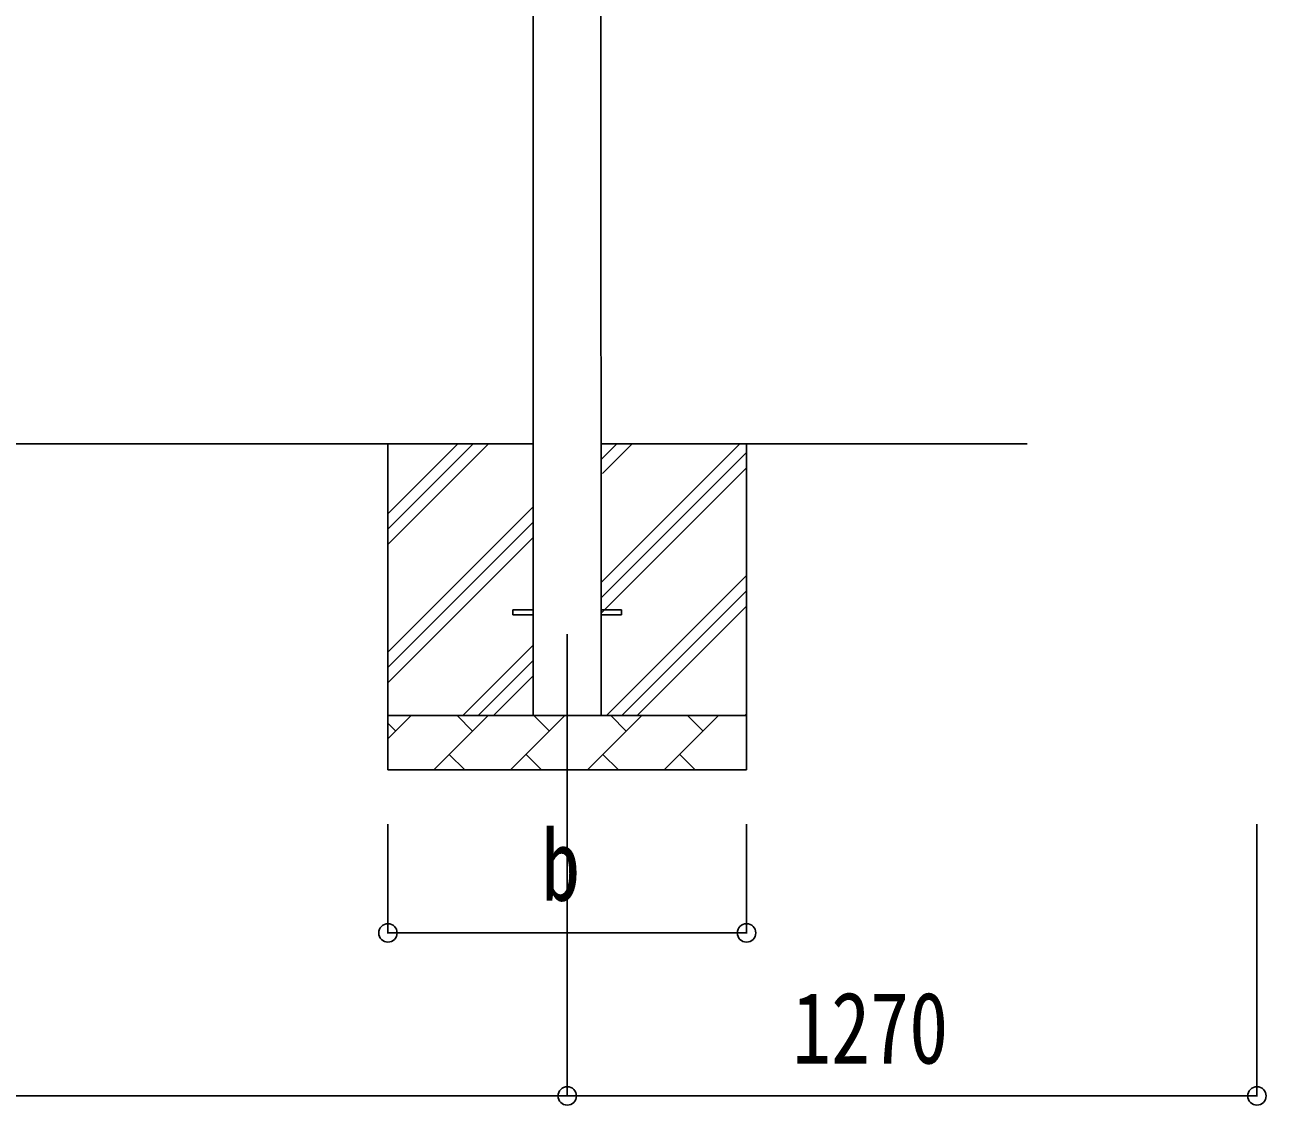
# Model space of a CAD drawing. Units: millimetres, scale not verified. Extents: x -16820 to 16820, y -11880 to 11880.
# Drawn here: x -399 to 1886, y -6301 to -4313 of the extents above; entities that cross this region are included whole.
import ezdxf
from ezdxf.enums import TextEntityAlignment as Align

# ---------------------------------------------------------------- set-up
doc = ezdxf.new("R2010")
doc.units = ezdxf.units.MM
doc.header["$LTSCALE"] = 50
for name, color, linetype in [('0-3_YKK_12', 2, 'Continuous'), ('0-4_YKK_13', 4, 'Continuous'), ('0-5_YKK_A1', 4, 'Continuous'), ('0-6_YKK_D', 6, 'Continuous')]:
    doc.layers.add(name, color=color, linetype=linetype)
doc.styles.add('ＭＳ ゴシック', font='')
doc.styles.get('ＭＳ ゴシック').set_extended_font_data('MS Gothic')

msp = doc.modelspace()

# ---------------------------------------------------------------- linework, layer by layer
at = {"layer": '0-3_YKK_12'}
msp.add_line((599.73, -5433.85), (599.73, -5933.85), dxfattribs=at)
at = {"layer": '0-4_YKK_13'}
for p, q in [((499.73, -5389.35), (537.23, -5389.35)), ((499.73, -5398.35), (499.73, -5389.35)), ((662.23, -5389.35), (699.73, -5389.35)), ((699.73, -5398.35), (699.73, -5389.35)), ((499.73, -5398.35), (537.23, -5398.35)), ((662.23, -5398.35), (699.73, -5398.35))]:
    msp.add_line(p, q, dxfattribs=at)
at = {"layer": '0-5_YKK_A1'}
for p, q in [((536.26, -2673.85), (537.23, -5583.85)), ((662.23, -5583.85), (661.26, -2673.85)), ((537.07, -5083.85), (-2737.77, -5083.85)), ((269.73, -5083.85), (269.73, -5683.85)), ((269.73, -5268.9), (454.78, -5083.85)), ((269.73, -5240.61), (426.5, -5083.85)), ((269.73, -5212.33), (398.22, -5083.85)), ((1446.61, -5083.85), (662.07, -5083.85)), ((662.23, -5338.95), (917.33, -5083.85)), ((662.23, -5112.67), (691.06, -5083.85)), ((664.73, -5138.46), (719.34, -5083.85)), ((929.73, -5083.85), (929.73, -5683.85)), ((662.23, -5367.23), (929.73, -5099.73)), ((662.23, -5395.51), (929.73, -5128.01)), ((269.73, -5466.89), (537.23, -5199.39)), ((269.73, -5495.17), (537.23, -5227.67)), ((269.73, -5523.46), (537.23, -5255.96)), ((671.89, -5583.85), (929.73, -5326)), ((700.17, -5583.85), (929.73, -5354.29)), ((728.46, -5583.85), (929.73, -5382.57)), ((407.33, -5583.85), (537.23, -5453.95)), ((435.62, -5583.85), (537.23, -5482.23)), ((463.9, -5583.85), (537.23, -5510.51)), ((269.73, -5583.85), (929.73, -5583.85)), ((269.73, -5626.74), (312.63, -5583.85)), ((354.05, -5683.85), (454.05, -5583.85)), ((425.49, -5612.4), (396.94, -5583.85)), ((495.47, -5683.85), (595.47, -5583.85)), ((566.92, -5612.4), (538.36, -5583.85)), ((636.89, -5683.85), (736.89, -5583.85)), ((708.34, -5612.4), (679.78, -5583.85)), ((778.31, -5683.85), (878.31, -5583.85)), ((849.76, -5612.4), (821.21, -5583.85)), ((926.45, -5583.85), (929.73, -5580.56)), ((284.07, -5612.4), (269.73, -5598.06)), ((382.6, -5655.29), (411.15, -5683.85)), ((524.02, -5655.29), (552.58, -5683.85)), ((665.44, -5655.29), (694, -5683.85)), ((806.87, -5655.29), (835.42, -5683.85)), ((929.73, -5683.85), (269.73, -5683.85))]:
    msp.add_line(p, q, dxfattribs=at)
at = {"layer": '0-6_YKK_D'}
for p, q in [((269.73, -5783.85), (269.73, -5984.85)), ((599.73, -5783.85), (599.73, -6284.85)), ((599.73, -5783.85), (599.73, -6284.85)), ((929.73, -5783.85), (929.73, -5984.85)), ((1869.24, -5783.85), (1869.24, -6284.85)), ((269.73, -5983.85), (929.73, -5983.85)), ((-2800.27, -6283.85), (599.73, -6283.85)), ((599.73, -6283.85), (1869.24, -6283.85))]:
    msp.add_line(p, q, dxfattribs=at)
for centre in [(269.73, -5983.85), (929.73, -5983.85), (599.73, -6283.85), (599.73, -6283.85), (1869.24, -6283.85)]:
    msp.add_circle(centre, 17, dxfattribs=at)

# ---------------------------------------------------------------- texts
at = {"layer": '0-6_YKK_D', "style": 'ＭＳ ゴシック', "width": 0.8}
for s, p in [('b', (551.73, -5963.85)), ('1270', (1013.69, -6263.85))]:
    msp.add_text(s, height=132, dxfattribs=at).set_placement(p, align=Align.BOTTOM_LEFT)

doc.saveas('drawing.dxf')
